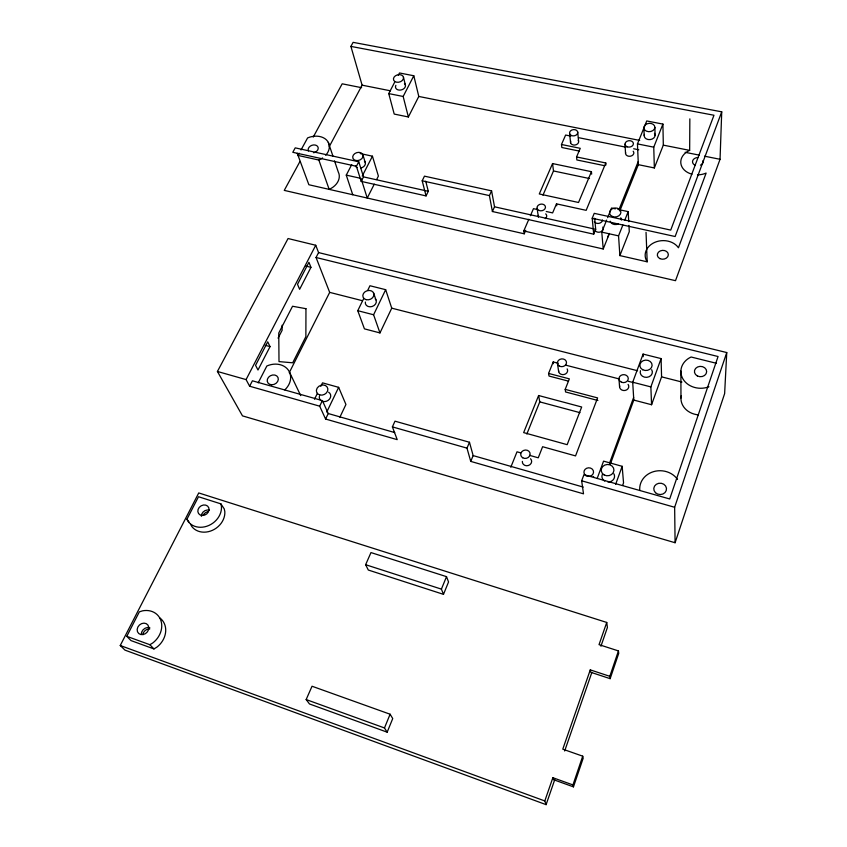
<?xml version="1.0" encoding="UTF-8"?>
<svg xmlns="http://www.w3.org/2000/svg" width="847" height="847" viewBox="0 0 847 847"><rect width="100%" height="100%" fill="white"/><g stroke="black" fill="none" stroke-linecap="round" stroke-linejoin="round"><path stroke-width="1.27" d="M691.967 174.186A17.131 13.139 -3.1 0 1 680.808 163.069A17.131 13.139 -3.1 0 1 689.659 150.374L689.85 118.866M299.997 161.428L284.264 190.384L675.504 280.675L720.045 159.289L721.729 111.825L353.125 42.35L350.902 46.405L362.103 85.166L329.25 146.626M318.578 252.586L726.747 352.553L724.63 393.601L675.091 542.736L242.486 415.877L217.425 371.473L288.065 238.526L315.74 245.259L318.578 252.586L316.047 257.488L329.684 292.374L289.229 372.754M675.091 542.736L674.646 507.279L726.747 352.553M572.953 784.936L552.869 777.705L553.472 779.663L573.461 786.863L572.953 784.936L582.715 756.17L562.779 749.161L590.285 669.871L609.819 676.319L610.147 678.669L590.698 672.243L590.285 669.871M609.819 676.319L618.437 650.919L599.03 644.652L606.738 622.45L198.738 492.943L120.253 645.509L124.975 650.125L546.103 804.65L554.732 779.695M573.461 786.863L583.181 758.213L582.715 756.17M610.147 678.669L618.723 653.365L618.437 650.919M546.103 804.65L544.801 800.955L552.869 777.705M564.663 751.003L591.862 672.412M600.936 646.219L607.405 627.5L606.738 622.45M622.661 485.342L623.54 482.885L622.164 466.316L603.572 461.139L597.156 478.523M633.8 400.08L651.576 404.728L661.571 376.851L661.094 358.588L643.085 354.088L632.698 382.219L633.8 400.08L610.327 464.188M615.653 484.315L622.164 466.316M651.576 404.728L650.867 386.899L661.094 358.588M609.618 462.97L633.63 397.476M721.729 111.825L675.133 236.525L592.212 218.251L594.234 213.338L670.729 230.088L713.968 115.245L350.902 46.405M217.425 371.473L246.075 379.594L249.621 386.221L319.679 406.179L325.597 419.043L397.222 439.646L392.394 426.888L394.988 421.171L469.471 442.261L466.983 448.137L470.731 461.393L583.509 493.833L581.656 480.8L583.954 474.68L669.702 498.968L718.065 356.523L316.047 257.488M697.473 174.863A17.131 13.139 -3.1 0 0 706.133 173.053L678.447 247.779A17.723 14.251 -3.3 0 0 654.54 242.464A17.723 14.251 -3.3 0 0 647.182 261.818L619.877 255.593L629.289 231.655L628.94 225.397M638.342 164.667L654.35 167.95L663.317 145.133L662.915 124.096L646.737 120.952L637.452 143.905L638.342 164.667L619.792 210.977M597.887 400.493L565.584 391.96L565.203 389.376L569.353 378.853L548.581 373.432L553.218 361.944L558.311 363.257M619.877 255.593L618.554 235.868L622.884 224.963M624.811 220.114L628.178 211.634L617.929 209.41M654.35 167.95L653.757 147.166L662.915 124.096M528.877 219.225L523.764 230.956L603.223 248.986L609.417 233.476M510.794 467.248L517.009 451.811L520.757 452.87M526.855 434.013L539.772 401.88L538.618 395.517L581.677 407.005L567.172 444.675L523.658 432.616L538.618 395.517M619.115 209.251L638.204 161.639M603.223 248.986L601.772 232.131L606.653 220.072M607.627 217.668L611.523 208.023L615.367 208.86M387.164 732.179L392.733 718.552L390.107 714.222L312.035 686.239L306.159 699.558L309.494 703.963L387.164 732.179L384.474 727.954L306.159 699.558M443.489 594.35L448.55 581.963L446.517 576.648L370.975 552.572L365.629 564.705L368.307 570.031L443.489 594.35L441.403 589.12L446.517 576.648M356.418 166.308L292.797 152.301L295.232 147.865L358.768 161.777L356.418 166.308L361.193 181.385L426.073 195.911L422.198 180.803L424.463 176.155L491.578 190.85L489.407 195.604L492.403 211.517L593.694 234.174L595.685 229.304L594.679 218.251A4.33 3.43 -6.8 0 0 594.075 219.087M384.474 727.954L390.107 714.222M570.751 136.081L565.616 135.054L561.487 144.498L580.259 148.32L576.563 156.949L605.785 162.973L586.156 210.342L556.49 203.852L552.615 212.904L546.241 211.496M607.744 237.086L609.247 233.497M591.439 171.687L578.533 202.486L539.285 193.963L552.562 163.566L591.439 171.687L591.651 174.154M470.731 461.393L473.155 455.601L469.471 442.261M530.402 215.71L533.472 208.669L537.305 209.516M297.233 153.286L308.869 184.741L524.229 233.804L525.754 230.289M542.959 195.181L553.493 170.956L552.562 163.566M492.403 211.517L494.532 206.806L491.578 190.85M339.869 417.232L345.936 404.474L338.652 387.344L322.516 382.855L320.801 386.359M363.564 298.811L357.762 310.69L364.432 328.858L379.964 332.924L391.738 308.17L385.671 289.685L369.948 285.746L367.63 290.5M325.597 419.043L328.244 413.537L322.389 400.61L252.417 380.801L249.621 386.221M326.741 412.087L338.652 387.344M379.964 332.924L373.591 314.766L385.671 289.685M426.073 195.911L428.296 191.306L425.745 181.205M319.679 406.179L322.389 400.61M314.502 399.244L317.371 393.389M374.279 184.159L367.238 198.039L361.034 178.41M376.629 179.543L378.387 176.07L372.447 156.197L360.229 153.551M394.713 82.138L388.752 93.594L394.215 114.07L408.37 116.971L418.789 96.452L413.812 75.754L399.488 72.98L398.302 75.267M126.775 636.33L139.342 611.862L142.497 610.846A20.201 16.972 -43.2 0 1 160.972 620.756A20.201 16.972 -43.2 0 1 152.841 642.915L149.877 644.715L126.775 636.33L130.999 640.586L153.953 648.929L156.896 647.15A20.053 16.887 -43.4 0 0 159.818 617.918M220.887 503.87L221.469 506.601A18.973 15.902 -34.6 0 1 208.997 525.394A18.973 15.902 -34.6 0 1 188.246 521.646L186.933 519.232L198.494 496.734L220.887 503.87L224.254 508.899L224.826 511.63A18.835 15.828 -34.7 0 1 212.47 530.307A18.835 15.828 -34.7 0 1 191.856 526.569L190.543 524.166M361.193 181.385L363.511 176.885L358.768 161.777M258.187 382.865L266.847 365.999A18.454 15.151 -25.8 0 1 288.139 369.843A18.454 15.151 -25.8 0 1 284.783 389.895M270.055 346.614L257.986 370.023L255.572 365.322L267.726 341.828L270.055 346.614L265.217 345.301M310.955 267.345L299.626 289.314L297.509 284.317L308.933 262.274L310.955 267.345L305.852 266.064M278.07 338.175L282.125 330.288L282.093 325.227M362.23 176.07L372.447 156.197M408.37 116.971L403.161 96.473L413.812 75.754M246.075 379.594L315.74 245.259M352.744 194.736L346.264 175.117L351.727 164.646M313.221 137.098L342.188 83.811L361.605 87.686M299.235 153.254L298.038 155.446L318.853 160.041A16.527 12.356 -18.7 0 0 322.591 157.955M301.024 149.972L307.599 137.923A16.527 12.356 -18.7 0 1 326.36 139.808A16.527 12.356 -18.7 0 1 325.693 155.255M362.103 85.166L390.509 90.82M418.789 96.452L639.697 140.422M663.317 145.133L689.659 150.374M685.107 152.301L699.347 155.149M704.513 156.187L720.045 159.289M388.752 93.594L403.161 96.473M637.452 143.905L653.757 147.166M578.448 137.638L625.944 147.198M633.651 148.754L638.786 149.781M579.306 151.084L561.836 147.505L561.487 144.498M604.747 165.726L576.871 159.956L576.563 156.949M553.493 170.956L589.523 178.548M422.198 180.803L489.407 195.604M494.532 206.806L595.685 229.304M363.511 176.885L428.296 191.306M346.264 175.117L359.795 178.135M601.772 232.131L618.554 235.868M716.498 363.31L691.11 357.011A19.703 16.622 1.2 0 0 683.021 379.075A19.703 16.622 1.2 0 0 708.95 386.751M329.684 292.374L362.452 300.717M391.738 308.17L637.547 370.742M661.571 376.851L681.941 382.039M357.762 310.69L373.591 314.766M632.698 382.219L650.867 386.899M565.955 365.226L619.464 379.011M628.379 381.309L633.482 382.622M568.496 381.15L549.015 376.047L548.581 373.432M565.203 389.376L597.601 397.91L575.547 455.908L542.609 446.718L538.247 457.803L529.502 455.337M539.772 401.88L579.983 412.669M392.394 426.888L466.983 448.137M581.656 480.8L674.646 507.279M328.244 413.537L394.734 432.563M473.155 455.601L583.223 487.078M365.629 564.705L441.403 589.12M120.253 645.509L544.801 800.955M149.877 644.715L153.953 648.929M186.933 519.232L189.103 522.197M289.589 372.331L300.706 395.623M318.853 160.041L329.155 189.357A16.061 12.197 -18.8 0 0 338.271 171.994L334.533 160.888M373.548 292.85L375.941 299.838M328.308 142.391L332.882 155.954M363.056 155.361A5.294 4.002 -17.2 0 1 355.825 160.475A5.294 4.002 -17.2 0 1 354.808 153.582A5.294 4.002 -17.2 0 1 363.056 155.361L365.375 162.889M403.49 77.363A5.124 3.737 -14.9 0 1 396.555 82.201A5.124 3.737 -14.9 0 1 395.422 75.806A5.124 3.737 -14.9 0 1 403.49 77.363L405.438 85.198M523.764 230.956L524.229 233.804M553.218 361.944L553.493 363.702M557.464 363.67L558.671 371.653M537.093 208.32L538.396 217.118A4.214 3.335 -9.5 0 1 538.565 215.371M556.49 203.852L556.744 205.81M569.597 133.604L570.582 142.772M577.675 131.888L578.586 141.078M592.212 218.251L593.694 234.174M618.945 378.874L619.57 386.814M605.785 162.973L605.933 164.985M625.022 144.202L625.531 153.402M628.178 211.634L628.739 221.649M643.085 354.088L643.212 356.693M646.039 232.29L647.182 261.818M643.879 127.558L644.165 135.499M654.89 127.442A5.527 4.182 -5.4 0 1 646.452 131.169A5.527 4.182 -5.4 0 1 646.801 123.916A5.527 4.182 -5.4 0 1 654.89 127.442L655.102 135.404M680.893 371.06L680.967 398.026M703.021 160.549A5.326 4.087 -3.1 0 1 700.416 165.176M695.08 165.197A5.326 4.087 -3.1 0 1 692.74 160.612A5.326 4.087 -3.1 0 1 697.96 157.553M364.39 161.057A5.251 3.991 -17.2 0 1 364.972 165.027A5.251 3.991 -17.2 0 1 360.822 167.96M357.032 167.568A5.251 3.991 -17.2 0 1 355.444 166.065M404.453 83.504A5.082 3.727 -14.9 0 1 404.167 88.406A5.082 3.727 -14.9 0 1 397.772 89.782A5.082 3.727 -14.9 0 1 395.867 85.356M308.477 150.946A5.146 3.843 -18.7 0 1 311.865 145.313A5.146 3.843 -18.7 0 1 318.133 147.516A5.146 3.843 -18.7 0 1 313.665 152.767M654.466 133.318A5.484 4.161 -5.3 0 1 650.136 139.596A5.484 4.161 -5.3 0 1 644.408 134.419M618.299 223.968A5.654 4.489 -6 0 1 610.211 221.205M620.756 217.817A5.654 4.489 -6 0 1 621.37 220.072M603.212 228.817A4.288 3.42 -6.7 0 1 599.803 232.131A4.288 3.42 -6.7 0 1 595.113 230.511M602.757 227.102A4.288 3.42 -6.7 0 1 603.128 227.928M602.482 219.998A4.33 3.43 -6.8 0 1 599.041 223.333A4.33 3.43 -6.8 0 1 594.308 221.702M545.701 213.878A4.214 3.335 -9.5 0 1 545.246 218.642M633.196 151.221A4.171 3.197 -6 0 1 630.412 156.219A4.171 3.197 -6 0 1 625.626 152.566M578.247 140.327A4.097 3.123 -8.3 0 1 574.848 145.049A4.097 3.123 -8.3 0 1 570.73 141.142M141.29 634.329A6.236 5.251 -43.4 0 1 149.834 627.775M203.132 515.251A5.844 4.913 -34.8 0 1 207.79 511.736M201.364 516.31A5.855 4.923 -34.7 0 1 209.463 510.212M142.815 634.265A6.225 5.241 -43.5 0 1 149.771 628.919M639.781 490.413A20.487 18.263 2.4 0 1 653.651 471.62A20.487 18.263 2.4 0 1 677.526 479.413M698.32 414.85A19.058 16.262 2 0 1 681.2 395.92M328.636 392.225A5.855 4.902 -23.9 0 1 329.441 399.212A5.855 4.902 -23.9 0 1 321.394 400.843M320.378 399.996A5.855 4.902 -23.9 0 1 319.393 396.364M375.242 298.853A5.622 4.563 -19 0 1 372.161 306.487A5.622 4.563 -19 0 1 365.353 302.03M613.853 473.769A6.31 5.633 -2.9 0 1 613.514 479.402A6.31 5.633 -2.9 0 1 607.881 482.007M604.769 481.128A6.31 5.633 -2.9 0 1 602.238 474.68M567.172 368.9A4.531 3.864 -7.9 0 1 563.964 374.533A4.531 3.864 -7.9 0 1 558.597 370.647M628.082 384.4A4.627 3.96 -3.4 0 1 624.98 390.478A4.627 3.96 -3.4 0 1 619.676 385.787M593.26 476.49A4.775 4.267 -4.6 0 1 593.959 477.412M530.55 458.746A4.68 4.15 -10.8 0 1 528.401 465.501A4.68 4.15 -10.8 0 1 522.345 461.403M651.671 369.716A6.098 5.177 -2.2 0 1 646.833 377.339A6.098 5.177 -2.2 0 1 640.47 370.7M305.958 308.689L305.873 336.651L292.702 362.802L279.002 361.605L278.758 333.009L292.543 306.254L305.958 308.689M659.919 258.621A5.516 4.436 -3.3 0 0 668.336 254.831A5.516 4.436 -3.3 0 0 660.226 250.934A5.516 4.436 -3.3 0 0 659.919 258.621M612.127 216.398A5.696 4.51 -6.1 0 0 620.893 212.481A5.696 4.51 -6.1 0 0 612.614 208.574A5.696 4.51 -6.1 0 0 612.127 216.398M538.861 210.384A4.256 3.356 -9.6 0 0 545.468 207.451A4.256 3.356 -9.6 0 0 539.433 204.519A4.256 3.356 -9.6 0 0 538.861 210.384M627.278 146.827A4.203 3.208 -6.1 0 0 633.408 143.566A4.203 3.208 -6.1 0 0 626.96 141.269A4.203 3.208 -6.1 0 0 627.278 146.827M571.354 135.509A4.129 3.144 -8.4 0 0 577.739 132.704A4.129 3.144 -8.4 0 0 571.82 130.036A4.129 3.144 -8.4 0 0 571.354 135.509M143.143 634.562A6.289 5.283 -43.2 0 0 147.95 625.086A6.289 5.283 -43.2 0 0 137.849 627.076A6.289 5.283 -43.2 0 0 143.143 634.562M202.274 515.484A5.897 4.944 -34.6 0 0 208.775 507.798A5.897 4.944 -34.6 0 0 199.267 507.374A5.897 4.944 -34.6 0 0 202.274 515.484M697.377 375.952A6.13 5.177 1.2 0 0 706.663 371.664A6.13 5.177 1.2 0 0 697.568 366.995A6.13 5.177 1.2 0 0 697.377 375.952M604.112 474.913A6.363 5.664 -3.1 0 0 613.937 470.35A6.363 5.664 -3.1 0 0 604.694 465.109A6.363 5.664 -3.1 0 0 604.112 474.913M366.179 299.679A5.675 4.584 -18.9 0 0 373.908 293.994A5.675 4.584 -18.9 0 0 365.046 291.77A5.675 4.584 -18.9 0 0 366.179 299.679M559.391 366.105A4.574 3.886 -8 0 0 566.495 362.865A4.574 3.886 -8 0 0 559.952 359.34A4.574 3.886 -8 0 0 559.391 366.105M621.444 382.209A4.669 3.991 -3.6 0 0 628.273 378.387A4.669 3.991 -3.6 0 0 621.105 375.306A4.669 3.991 -3.6 0 0 621.444 382.209M522.737 457.782A4.722 4.182 -10.9 0 0 530.116 454.384A4.722 4.182 -10.9 0 0 523.425 450.509A4.722 4.182 -10.9 0 0 522.737 457.782M586.092 475.728A4.817 4.299 -4.8 0 0 593.546 472.266A4.817 4.299 -4.8 0 0 586.59 468.285A4.817 4.299 -4.8 0 0 586.092 475.728M642.704 369.747A6.141 5.209 -2.3 0 0 652.116 365.438A6.141 5.209 -2.3 0 0 643.106 360.737A6.141 5.209 -2.3 0 0 642.704 369.747M319.753 394.946A5.908 4.923 -23.8 0 0 327.853 388.879A5.908 4.923 -23.8 0 0 318.768 386.359A5.908 4.923 -23.8 0 0 319.753 394.946M271.749 384.771A5.738 4.711 -25.8 0 0 277.996 377.497A5.738 4.711 -25.8 0 0 268.52 377.275A5.738 4.711 -25.8 0 0 271.749 384.771M655.483 492.7A6.374 5.685 2.4 0 0 666.24 490.572A6.374 5.685 2.4 0 0 658.691 483.319A6.374 5.685 2.4 0 0 655.483 492.7"/></g></svg>
